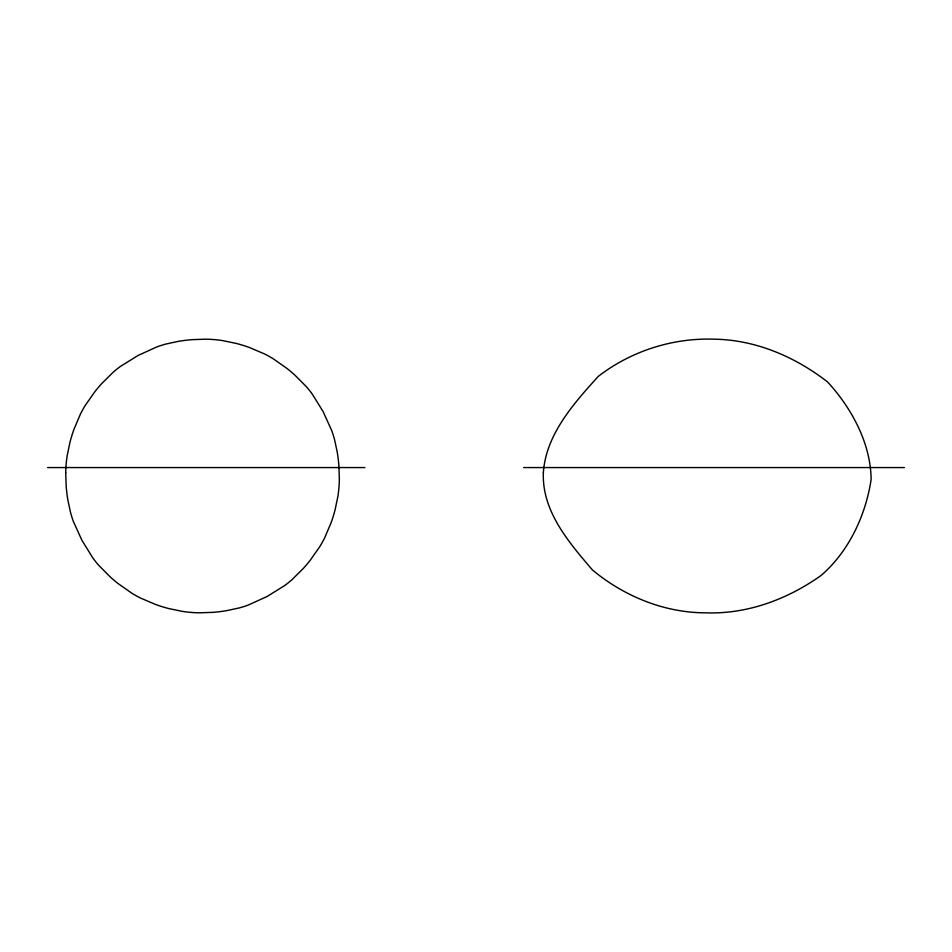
<?xml version="1.0" encoding="UTF-8"?>
<svg xmlns="http://www.w3.org/2000/svg" width="952" height="952" viewBox="0 0 952 952"><rect width="100%" height="100%" fill="white"/><g stroke="black" fill="none" stroke-linecap="round" stroke-linejoin="round"><path stroke-width="1.43" d="M47.6 467.563L364.937 467.563M523.6 467.563L904.4 467.563M65.712 472.561L66.188 486.484A161.84 161.84 0 0 0 67.889 500.181L70.603 512.712A109.171 109.171 0 0 0 73.447 521.648L81.991 540.45L92.891 558.015A108.98 108.98 0 0 0 98.746 565.357L110.158 576.852A165.446 165.446 0 0 0 118.084 583.552L131.971 593.31A119.559 119.559 0 0 0 140.503 598.046L155.759 604.544A152.261 152.261 0 0 0 168.932 608.602L182.284 611.374A124.01 124.01 0 0 0 199.099 612.826L213.01 612.35A161.84 161.84 0 0 0 226.719 610.637L239.238 607.935A109.171 109.171 0 0 0 248.186 605.091L266.988 596.547L284.553 585.647A108.98 108.98 0 0 0 291.883 579.78L303.379 568.38A165.446 165.446 0 0 0 310.09 560.454L319.848 546.567A119.559 119.559 0 0 0 324.584 538.035L331.082 522.767A152.261 152.261 0 0 0 335.14 509.606L337.912 496.242A124.01 124.01 0 0 0 339.352 479.439L338.888 465.516A161.84 161.84 0 0 0 337.175 451.819L334.473 439.288A109.171 109.171 0 0 0 331.629 430.352L323.085 411.55L312.185 393.985A108.98 108.98 0 0 0 306.318 386.643L294.906 375.147A165.446 165.446 0 0 0 286.992 368.448L273.093 358.69A119.559 119.559 0 0 0 264.561 353.954L249.305 347.456A152.261 152.261 0 0 0 236.144 343.398L222.78 340.626A124.01 124.01 0 0 0 205.977 339.174L192.054 339.65A161.84 161.84 0 0 0 178.345 341.363L165.826 344.065A109.171 109.171 0 0 0 156.89 346.909L138.088 355.453L120.523 366.353A108.98 108.98 0 0 0 113.181 372.22L101.686 383.62A165.446 165.446 0 0 0 94.986 391.546L85.228 405.433A119.559 119.559 0 0 0 80.492 413.965L73.994 429.233A152.261 152.261 0 0 0 69.936 442.394L67.164 455.758A124.01 124.01 0 0 0 65.712 472.561M543.354 472.561C541.783 511.2 568.903 542.426 592.442 569.974C623.893 596.166 664.21 612.743 705.432 612.826C747.094 614.397 787.352 599.391 821.005 575.532C848.779 551.66 865.773 515.27 871.128 479.439C870.711 443.156 851.659 408.253 827.669 382.026C795.003 356.631 755.103 339.531 713.274 339.174C672.136 337.9 630.688 351.264 598.189 376.468C573.711 403.541 545.984 434.445 543.354 472.561"/></g></svg>
